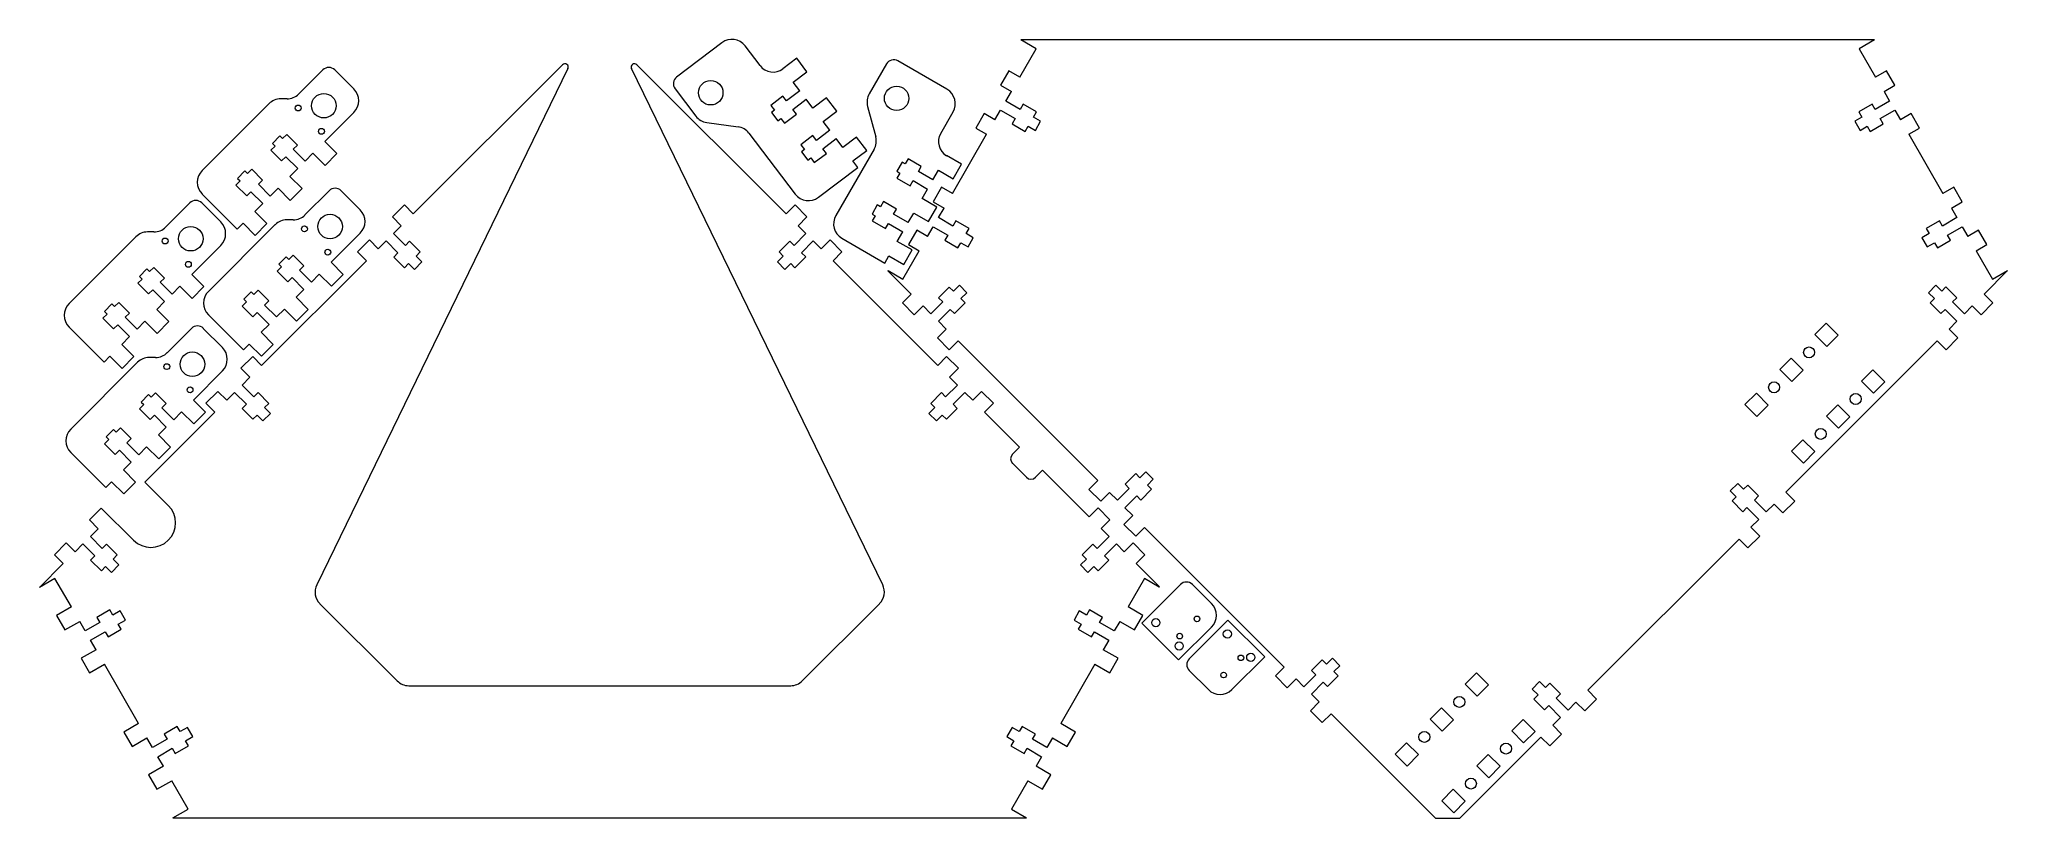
# Model space of a CAD drawing. Header units: inches. Extents: x 0 to 29.8, y 0 to 11.8.
import ezdxf

# ---------------------------------------------------------------- set-up
doc = ezdxf.new("R2010")
doc.units = ezdxf.units.IN
doc.header["$MEASUREMENT"] = 0

msp = doc.modelspace()

# ---------------------------------------------------------------- linework, layer by layer
at = {"color": 7, "linetype": 'Continuous', "lineweight": 15}
for p, q in [((10.35, 11.77), (9.664, 11.25)), ((10.929, 11.423), (10.703, 11.722)), ((14.867, 11.25), (15.115, 11.68)), ((15.115, 11.68), (14.885, 11.813)), ((27.829, 11.813), (14.885, 11.813)), ((27.829, 11.813), (27.599, 11.68)), ((27.599, 11.68), (27.847, 11.25)), ((4.3, 11.359), (3.931, 10.99)), ((8.015, 11.378), (4.206, 3.545)), ((4.77, 11.069), (4.48, 11.359)), ((7.932, 11.437), (5.669, 9.174)), ((12.789, 3.545), (8.979, 11.378)), ((11.326, 9.174), (9.063, 11.437)), ((11.486, 11.534), (11.277, 11.375)), ((11.639, 11.331), (11.486, 11.534)), ((12.846, 11.448), (12.585, 10.996)), ((13.764, 11.064), (13.019, 11.494)), ((14.702, 11.345), (14.575, 11.125)), ((14.867, 11.25), (14.702, 11.345)), ((28.011, 11.345), (27.847, 11.25)), ((28.138, 11.125), (28.011, 11.345)), ((9.64, 11.072), (9.955, 10.657)), ((11.432, 11.174), (11.639, 11.331)), ((11.533, 11.04), (11.432, 11.174)), ((14.575, 11.125), (14.74, 11.03)), ((27.974, 11.03), (28.138, 11.125)), ((3.481, 10.844), (2.469, 9.832)), ((3.756, 10.918), (3.659, 10.918)), ((11.277, 10.958), (11.093, 10.819)), ((11.093, 10.819), (11.148, 10.748)), ((11.148, 10.748), (11.103, 10.714)), ((11.331, 10.887), (11.277, 10.958)), ((11.533, 11.04), (11.331, 10.887)), ((11.428, 10.759), (11.63, 10.913)), ((11.482, 10.688), (11.428, 10.759)), ((11.732, 10.779), (11.63, 10.913)), ((11.939, 10.936), (11.732, 10.779)), ((12.092, 10.734), (11.939, 10.936)), ((12.56, 10.805), (12.684, 10.343)), ((14.492, 10.601), (14.576, 10.746)), ((14.576, 10.746), (14.796, 10.619)), ((14.656, 10.885), (14.74, 11.03)), ((14.876, 10.758), (14.656, 10.885)), ((14.921, 10.836), (14.876, 10.758)), ((15.12, 10.721), (14.921, 10.836)), ((27.793, 10.836), (27.594, 10.721)), ((27.838, 10.758), (27.793, 10.836)), ((28.058, 10.885), (27.838, 10.758)), ((27.918, 10.619), (28.138, 10.746)), ((27.974, 11.03), (28.058, 10.885)), ((28.138, 10.746), (28.222, 10.601)), ((4.329, 10.272), (4.77, 10.713)), ((10.122, 10.56), (10.596, 10.494)), ((11.103, 10.714), (11.2, 10.586)), ((11.2, 10.586), (11.245, 10.62)), ((11.245, 10.62), (11.299, 10.548)), ((11.299, 10.548), (11.482, 10.688)), ((11.885, 10.577), (12.092, 10.734)), ((11.987, 10.443), (11.885, 10.577)), ((13.669, 10.395), (13.856, 10.72)), ((14.327, 10.696), (14.2, 10.476)), ((14.2, 10.476), (14.365, 10.381)), ((14.492, 10.601), (14.327, 10.696)), ((14.796, 10.619), (14.751, 10.541)), ((14.751, 10.541), (14.95, 10.426)), ((14.95, 10.426), (14.995, 10.504)), ((14.995, 10.504), (15.104, 10.441)), ((15.075, 10.643), (15.12, 10.721)), ((15.184, 10.58), (15.075, 10.643)), ((15.104, 10.441), (15.184, 10.58)), ((27.639, 10.643), (27.53, 10.58)), ((27.53, 10.58), (27.61, 10.441)), ((27.594, 10.721), (27.639, 10.643)), ((27.61, 10.441), (27.719, 10.504)), ((27.719, 10.504), (27.764, 10.426)), ((27.764, 10.426), (27.963, 10.541)), ((27.963, 10.541), (27.918, 10.619)), ((28.386, 10.696), (28.222, 10.601)), ((28.349, 10.381), (28.513, 10.476)), ((28.513, 10.476), (28.386, 10.696)), ((3.575, 10.203), (3.512, 10.139)), ((3.649, 10.356), (3.536, 10.243)), ((3.536, 10.243), (3.575, 10.203)), ((3.688, 10.316), (3.649, 10.356)), ((3.752, 10.38), (3.688, 10.316)), ((3.915, 10.217), (3.752, 10.38)), ((3.851, 10.154), (3.915, 10.217)), ((4.031, 9.974), (3.851, 10.154)), ((4.513, 10.089), (4.329, 10.272)), ((10.76, 10.399), (11.462, 9.473)), ((11.73, 10.361), (11.547, 10.222)), ((11.547, 10.222), (11.601, 10.15)), ((11.601, 10.15), (11.557, 10.116)), ((11.784, 10.289), (11.73, 10.361)), ((11.987, 10.443), (11.784, 10.289)), ((11.881, 10.162), (12.083, 10.315)), ((11.935, 10.09), (11.881, 10.162)), ((12.659, 10.154), (12.078, 9.148)), ((12.185, 10.181), (12.083, 10.315)), ((12.392, 10.339), (12.185, 10.181)), ((12.546, 10.136), (12.392, 10.339)), ((13.846, 9.482), (14.365, 10.381)), ((28.349, 10.381), (28.868, 9.482)), ((3.512, 10.139), (3.674, 9.977)), ((3.674, 9.977), (3.738, 10.04)), ((3.738, 10.04), (3.918, 9.861)), ((3.799, 9.742), (3.918, 9.861)), ((4.031, 9.974), (4.149, 10.093)), ((4.149, 10.093), (4.333, 9.909)), ((4.333, 9.909), (4.513, 10.089)), ((11.557, 10.116), (11.653, 9.989)), ((11.653, 9.989), (11.698, 10.023)), ((11.698, 10.023), (11.752, 9.951)), ((11.752, 9.951), (11.935, 10.09)), ((11.815, 9.425), (12.414, 9.879)), ((12.338, 9.979), (12.546, 10.136)), ((12.414, 9.879), (12.338, 9.979)), ((13.082, 9.96), (13.002, 9.821)), ((13.131, 9.932), (13.082, 9.96)), ((13.176, 10.01), (13.131, 9.932)), ((13.375, 9.895), (13.176, 10.01)), ((13.33, 9.817), (13.375, 9.895)), ((13.986, 9.926), (13.759, 10.057)), ((13.859, 9.706), (13.986, 9.926)), ((3.045, 9.673), (2.981, 9.609)), ((2.981, 9.609), (3.144, 9.446)), ((3.118, 9.826), (3.005, 9.712)), ((3.005, 9.712), (3.045, 9.673)), ((3.158, 9.786), (3.118, 9.826)), ((3.222, 9.85), (3.158, 9.786)), ((3.384, 9.687), (3.222, 9.85)), ((3.321, 9.623), (3.384, 9.687)), ((3.5, 9.444), (3.321, 9.623)), ((3.5, 9.444), (3.619, 9.562)), ((3.619, 9.562), (3.803, 9.379)), ((3.983, 9.558), (3.799, 9.742)), ((3.803, 9.379), (3.983, 9.558)), ((13.002, 9.821), (13.051, 9.793)), ((13.051, 9.793), (13.006, 9.716)), ((13.006, 9.716), (13.205, 9.601)), ((13.205, 9.601), (13.25, 9.678)), ((13.25, 9.678), (13.47, 9.551)), ((13.55, 9.69), (13.33, 9.817)), ((13.55, 9.69), (13.634, 9.836)), ((13.681, 9.577), (13.554, 9.357)), ((13.634, 9.836), (13.859, 9.706)), ((13.846, 9.482), (13.681, 9.577)), ((29.032, 9.577), (28.868, 9.482)), ((29.159, 9.357), (29.032, 9.577)), ((2.282, 9.341), (1.913, 8.972)), ((2.751, 9.051), (2.462, 9.341)), ((2.469, 9.475), (3, 8.944)), ((3.144, 9.446), (3.208, 9.51)), ((3.208, 9.51), (3.387, 9.331)), ((3.268, 9.212), (3.387, 9.331)), ((4.396, 9.526), (4.027, 9.157)), ((4.865, 9.236), (4.575, 9.526)), ((5.535, 9.309), (5.355, 9.129)), ((5.669, 9.174), (5.535, 9.309)), ((11.46, 9.309), (11.326, 9.174)), ((11.64, 9.129), (11.46, 9.309)), ((12.707, 9.311), (12.627, 9.172)), ((12.756, 9.283), (12.707, 9.311)), ((12.801, 9.36), (12.756, 9.283)), ((13, 9.245), (12.801, 9.36)), ((13.386, 9.406), (13.47, 9.551)), ((13.611, 9.276), (13.386, 9.406)), ((13.484, 9.056), (13.611, 9.276)), ((13.554, 9.357), (13.719, 9.262)), ((13.635, 9.117), (13.719, 9.262)), ((28.995, 9.262), (29.159, 9.357)), ((28.995, 9.262), (29.079, 9.117)), ((3.576, 9.011), (2.564, 7.998)), ((3, 8.944), (3.089, 9.032)), ((3.089, 9.032), (3.273, 8.848)), ((3.452, 9.028), (3.268, 9.212)), ((3.273, 8.848), (3.452, 9.028)), ((3.851, 9.084), (3.754, 9.084)), ((5.355, 9.129), (5.489, 8.995)), ((5.489, 8.995), (5.371, 8.876)), ((11.506, 8.995), (11.64, 9.129)), ((11.624, 8.876), (11.506, 8.995)), ((12.627, 9.172), (12.676, 9.144)), ((12.676, 9.144), (12.631, 9.066)), ((12.631, 9.066), (12.83, 8.951)), ((12.83, 8.951), (12.875, 9.029)), ((12.875, 9.029), (13.095, 8.902)), ((12.955, 9.168), (13, 9.245)), ((13.175, 9.041), (12.955, 9.168)), ((13.175, 9.041), (13.259, 9.186)), ((13.259, 9.186), (13.484, 9.056)), ((13.471, 8.833), (13.555, 8.978)), ((13.555, 8.978), (13.775, 8.851)), ((13.855, 8.99), (13.635, 9.117)), ((13.9, 9.068), (13.855, 8.99)), ((14.099, 8.953), (13.9, 9.068)), ((28.814, 9.068), (28.614, 8.953)), ((28.859, 8.99), (28.814, 9.068)), ((29.079, 9.117), (28.859, 8.99)), ((28.939, 8.851), (29.159, 8.978)), ((29.159, 8.978), (29.243, 8.833)), ((1.463, 8.826), (0.451, 7.814)), ((1.738, 8.9), (1.641, 8.9)), ((2.311, 8.254), (2.751, 8.695)), ((4.425, 8.439), (4.865, 8.879)), ((5.004, 8.778), (4.825, 8.599)), ((5.139, 8.644), (5.004, 8.778)), ((5.257, 8.763), (5.139, 8.644)), ((5.257, 8.763), (5.437, 8.583)), ((5.55, 8.696), (5.371, 8.876)), ((5.614, 8.76), (5.55, 8.696)), ((5.776, 8.597), (5.614, 8.76)), ((11.381, 8.76), (11.218, 8.597)), ((11.445, 8.696), (11.381, 8.76)), ((11.624, 8.876), (11.445, 8.696)), ((11.558, 8.583), (11.737, 8.763)), ((11.856, 8.644), (11.737, 8.763)), ((11.991, 8.778), (11.856, 8.644)), ((12.17, 8.599), (11.991, 8.778)), ((12.17, 8.804), (12.822, 8.428)), ((13.011, 8.756), (13.095, 8.902)), ((13.236, 8.626), (13.011, 8.756)), ((13.306, 8.928), (13.179, 8.708)), ((13.179, 8.708), (13.344, 8.613)), ((13.471, 8.833), (13.306, 8.928)), ((13.775, 8.851), (13.73, 8.773)), ((13.73, 8.773), (13.929, 8.658)), ((13.929, 8.658), (13.974, 8.736)), ((13.974, 8.736), (14.083, 8.673)), ((14.054, 8.875), (14.099, 8.953)), ((14.163, 8.812), (14.054, 8.875)), ((14.083, 8.673), (14.163, 8.812)), ((28.659, 8.875), (28.55, 8.812)), ((28.55, 8.812), (28.63, 8.673)), ((28.614, 8.953), (28.659, 8.875)), ((28.63, 8.673), (28.739, 8.736)), ((28.739, 8.736), (28.784, 8.658)), ((28.784, 8.658), (28.984, 8.773)), ((28.984, 8.773), (28.939, 8.851)), ((29.407, 8.928), (29.243, 8.833)), ((29.37, 8.613), (29.534, 8.708)), ((29.534, 8.708), (29.407, 8.928)), ((1.734, 8.362), (1.67, 8.298)), ((1.897, 8.199), (1.734, 8.362)), ((4.959, 8.464), (3.371, 6.876)), ((3.671, 8.37), (3.607, 8.306)), ((3.744, 8.522), (3.631, 8.409)), ((3.631, 8.409), (3.671, 8.37)), ((3.784, 8.483), (3.744, 8.522)), ((3.848, 8.546), (3.784, 8.483)), ((4.01, 8.384), (3.848, 8.546)), ((3.946, 8.32), (4.01, 8.384)), ((4.608, 8.255), (4.425, 8.439)), ((4.825, 8.599), (4.959, 8.464)), ((5.437, 8.583), (5.373, 8.519)), ((5.373, 8.519), (5.536, 8.357)), ((5.536, 8.357), (5.6, 8.42)), ((5.6, 8.42), (5.689, 8.331)), ((5.689, 8.331), (5.802, 8.445)), ((5.713, 8.534), (5.776, 8.597)), ((5.802, 8.445), (5.713, 8.534)), ((11.282, 8.534), (11.193, 8.445)), ((11.193, 8.445), (11.306, 8.331)), ((11.218, 8.597), (11.282, 8.534)), ((11.306, 8.331), (11.395, 8.421)), ((11.395, 8.421), (11.459, 8.357)), ((11.459, 8.357), (11.621, 8.52)), ((11.621, 8.52), (11.558, 8.583)), ((12.036, 8.464), (12.17, 8.599)), ((13.624, 6.876), (12.036, 8.464)), ((12.822, 8.428), (12.884, 8.537)), ((12.884, 8.537), (13.109, 8.407)), ((13.096, 8.183), (13.344, 8.613)), ((13.109, 8.407), (13.236, 8.626)), ((29.37, 8.613), (29.619, 8.182)), ((1.557, 8.185), (1.494, 8.121)), ((1.494, 8.121), (1.656, 7.959)), ((1.631, 8.338), (1.518, 8.225)), ((1.518, 8.225), (1.557, 8.185)), ((1.67, 8.298), (1.631, 8.338)), ((1.833, 8.136), (1.897, 8.199)), ((2.013, 7.956), (1.833, 8.136)), ((2.013, 7.956), (2.131, 8.075)), ((2.131, 8.075), (2.315, 7.891)), ((2.495, 8.07), (2.311, 8.254)), ((2.315, 7.891), (2.495, 8.07)), ((3.607, 8.306), (3.77, 8.143)), ((3.77, 8.143), (3.833, 8.207)), ((3.833, 8.207), (4.013, 8.027)), ((4.126, 8.14), (3.946, 8.32)), ((4.126, 8.14), (4.245, 8.259)), ((4.245, 8.259), (4.429, 8.075)), ((4.429, 8.075), (4.608, 8.255)), ((12.871, 8.313), (12.869, 8.31)), ((12.869, 8.31), (13.222, 7.957)), ((12.871, 8.313), (13.096, 8.183)), ((13.799, 8.064), (13.637, 7.902)), ((13.863, 8.001), (13.799, 8.064)), ((13.952, 8.09), (13.863, 8.001)), ((14.065, 7.977), (13.952, 8.09)), ((28.762, 8.09), (28.648, 7.977)), ((28.851, 8.001), (28.762, 8.09)), ((28.914, 8.065), (28.851, 8.001)), ((29.077, 7.902), (28.914, 8.065)), ((29.491, 7.957), (29.849, 8.314)), ((29.619, 8.182), (29.849, 8.314)), ((1.1, 7.807), (0.987, 7.694)), ((1.14, 7.768), (1.1, 7.807)), ((1.204, 7.831), (1.14, 7.768)), ((1.366, 7.669), (1.204, 7.831)), ((1.656, 7.959), (1.72, 8.022)), ((1.72, 8.022), (1.899, 7.843)), ((1.781, 7.724), (1.899, 7.843)), ((3.14, 7.839), (3.077, 7.776)), ((3.077, 7.776), (3.239, 7.613)), ((3.214, 7.992), (3.101, 7.879)), ((3.101, 7.879), (3.14, 7.839)), ((3.254, 7.952), (3.214, 7.992)), ((3.317, 8.016), (3.254, 7.952)), ((3.48, 7.853), (3.317, 8.016)), ((3.416, 7.79), (3.48, 7.853)), ((3.596, 7.61), (3.416, 7.79)), ((3.894, 7.909), (4.013, 8.027)), ((4.078, 7.725), (3.894, 7.909)), ((13.222, 7.957), (13.088, 7.823)), ((13.088, 7.823), (13.267, 7.643)), ((13.267, 7.643), (13.402, 7.777)), ((13.402, 7.777), (13.521, 7.659)), ((13.7, 7.838), (13.521, 7.659)), ((13.637, 7.902), (13.7, 7.838)), ((13.877, 7.661), (14.04, 7.824)), ((13.976, 7.888), (14.065, 7.977)), ((14.04, 7.824), (13.976, 7.888)), ((28.648, 7.977), (28.738, 7.888)), ((28.738, 7.888), (28.674, 7.824)), ((28.674, 7.824), (28.837, 7.661)), ((29.013, 7.838), (29.077, 7.902)), ((29.193, 7.659), (29.013, 7.838)), ((29.193, 7.659), (29.312, 7.777)), ((29.312, 7.777), (29.446, 7.643)), ((29.446, 7.643), (29.626, 7.823)), ((29.626, 7.823), (29.491, 7.957)), ((1.027, 7.655), (0.963, 7.591)), ((0.963, 7.591), (1.126, 7.428)), ((0.987, 7.694), (1.027, 7.655)), ((1.126, 7.428), (1.189, 7.492)), ((1.189, 7.492), (1.369, 7.312)), ((1.303, 7.605), (1.366, 7.669)), ((1.482, 7.426), (1.303, 7.605)), ((1.482, 7.426), (1.601, 7.544)), ((1.601, 7.544), (1.785, 7.361)), ((1.964, 7.54), (1.781, 7.724)), ((1.785, 7.361), (1.964, 7.54)), ((2.564, 7.642), (3.096, 7.11)), ((3.239, 7.613), (3.303, 7.677)), ((3.303, 7.677), (3.483, 7.497)), ((3.364, 7.378), (3.483, 7.497)), ((3.596, 7.61), (3.715, 7.729)), ((3.715, 7.729), (3.898, 7.545)), ((3.898, 7.545), (4.078, 7.725)), ((13.634, 7.545), (13.813, 7.725)), ((13.634, 7.545), (13.752, 7.427)), ((13.813, 7.725), (13.877, 7.661)), ((27.098, 7.516), (26.925, 7.342)), ((27.279, 7.335), (27.098, 7.516)), ((28.837, 7.661), (28.9, 7.725)), ((28.9, 7.725), (29.08, 7.545)), ((28.961, 7.427), (29.08, 7.545)), ((0.451, 7.457), (0.982, 6.926)), ((1.25, 7.194), (1.369, 7.312)), ((1.434, 7.01), (1.25, 7.194)), ((2.307, 7.437), (1.938, 7.068)), ((2.776, 7.147), (2.486, 7.437)), ((3.096, 7.11), (3.184, 7.199)), ((3.184, 7.199), (3.368, 7.015)), ((3.548, 7.194), (3.364, 7.378)), ((3.368, 7.015), (3.548, 7.194)), ((13.752, 7.427), (13.618, 7.292)), ((13.618, 7.292), (13.798, 7.113)), ((13.798, 7.113), (13.932, 7.247)), ((13.932, 7.247), (16.051, 5.129)), ((26.486, 4.952), (28.781, 7.247)), ((26.925, 7.342), (27.106, 7.161)), ((27.106, 7.161), (27.279, 7.335)), ((28.781, 7.247), (28.916, 7.113)), ((28.916, 7.113), (29.095, 7.292)), ((29.095, 7.292), (28.961, 7.427)), ((1.487, 6.922), (0.475, 5.91)), ((0.982, 6.926), (1.071, 7.014)), ((1.071, 7.014), (1.255, 6.83)), ((1.255, 6.83), (1.434, 7.01)), ((1.763, 6.996), (1.666, 6.996)), ((3.237, 7.011), (3.057, 6.831)), ((3.371, 6.876), (3.237, 7.011)), ((13.758, 7.011), (13.624, 6.876)), ((13.938, 6.831), (13.758, 7.011)), ((26.568, 6.985), (26.394, 6.812)), ((26.749, 6.804), (26.568, 6.985)), ((2.336, 6.35), (2.776, 6.791)), ((3.057, 6.831), (3.191, 6.697)), ((3.191, 6.697), (3.073, 6.578)), ((3.252, 6.398), (3.073, 6.578)), ((13.922, 6.578), (13.743, 6.398)), ((13.804, 6.697), (13.938, 6.831)), ((13.922, 6.578), (13.804, 6.697)), ((26.394, 6.812), (26.575, 6.63)), ((26.575, 6.63), (26.749, 6.804)), ((27.806, 6.809), (27.632, 6.635)), ((27.632, 6.635), (27.813, 6.454)), ((27.987, 6.628), (27.806, 6.809)), ((27.813, 6.454), (27.987, 6.628)), ((1.582, 6.281), (1.518, 6.217)), ((1.655, 6.434), (1.542, 6.32)), ((1.542, 6.32), (1.582, 6.281)), ((1.695, 6.394), (1.655, 6.434)), ((1.759, 6.458), (1.695, 6.394)), ((1.921, 6.295), (1.759, 6.458)), ((1.858, 6.231), (1.921, 6.295)), ((2.52, 6.166), (2.336, 6.35)), ((2.706, 6.48), (2.527, 6.301)), ((2.527, 6.301), (2.661, 6.166)), ((2.841, 6.346), (2.706, 6.48)), ((2.959, 6.465), (2.841, 6.346)), ((2.959, 6.465), (3.139, 6.285)), ((3.139, 6.285), (3.075, 6.221)), ((3.316, 6.462), (3.252, 6.398)), ((3.478, 6.299), (3.316, 6.462)), ((3.415, 6.236), (3.478, 6.299)), ((13.679, 6.462), (13.517, 6.299)), ((13.517, 6.299), (13.58, 6.236)), ((13.743, 6.398), (13.679, 6.462)), ((13.856, 6.285), (14.036, 6.465)), ((13.92, 6.221), (13.856, 6.285)), ((14.154, 6.346), (14.036, 6.465)), ((14.289, 6.48), (14.154, 6.346)), ((14.468, 6.301), (14.289, 6.48)), ((14.334, 6.166), (14.468, 6.301)), ((26.038, 6.455), (25.864, 6.281)), ((25.864, 6.281), (26.045, 6.1)), ((26.219, 6.274), (26.038, 6.455)), ((26.045, 6.1), (26.219, 6.274)), ((27.275, 6.278), (27.101, 6.104)), ((27.456, 6.097), (27.275, 6.278)), ((1.518, 6.217), (1.681, 6.055)), ((2.661, 6.166), (1.6, 5.106)), ((1.681, 6.055), (1.745, 6.118)), ((1.745, 6.118), (1.924, 5.939)), ((2.037, 6.052), (1.858, 6.231)), ((2.037, 6.052), (2.156, 6.17)), ((2.156, 6.17), (2.34, 5.987)), ((2.34, 5.987), (2.52, 6.166)), ((3.075, 6.221), (3.238, 6.059)), ((3.238, 6.059), (3.302, 6.122)), ((3.302, 6.122), (3.391, 6.033)), ((3.391, 6.033), (3.504, 6.146)), ((3.504, 6.146), (3.415, 6.236)), ((13.58, 6.236), (13.491, 6.147)), ((13.491, 6.147), (13.604, 6.033)), ((13.604, 6.033), (13.693, 6.122)), ((13.693, 6.122), (13.757, 6.059)), ((13.757, 6.059), (13.92, 6.221)), ((14.864, 5.636), (14.334, 6.166)), ((27.101, 6.104), (27.282, 5.923)), ((27.282, 5.923), (27.456, 6.097)), ((1.052, 5.75), (0.988, 5.687)), ((0.988, 5.687), (1.151, 5.524)), ((1.125, 5.903), (1.012, 5.79)), ((1.012, 5.79), (1.052, 5.75)), ((1.165, 5.864), (1.125, 5.903)), ((1.228, 5.927), (1.165, 5.864)), ((1.391, 5.765), (1.228, 5.927)), ((1.327, 5.701), (1.391, 5.765)), ((1.507, 5.521), (1.327, 5.701)), ((1.805, 5.82), (1.924, 5.939)), ((1.989, 5.636), (1.805, 5.82)), ((26.745, 5.748), (26.571, 5.574)), ((26.926, 5.567), (26.745, 5.748)), ((0.475, 5.553), (1.007, 5.021)), ((1.151, 5.524), (1.214, 5.588)), ((1.214, 5.588), (1.394, 5.408)), ((1.275, 5.289), (1.394, 5.408)), ((1.507, 5.521), (1.626, 5.64)), ((1.626, 5.64), (1.81, 5.456)), ((1.81, 5.456), (1.989, 5.636)), ((14.864, 5.636), (14.757, 5.529)), ((14.757, 5.39), (14.969, 5.178)), ((26.571, 5.574), (26.752, 5.393)), ((26.752, 5.393), (26.926, 5.567)), ((1.007, 5.021), (1.095, 5.11)), ((1.095, 5.11), (1.279, 4.926)), ((1.459, 5.106), (1.275, 5.289)), ((1.279, 4.926), (1.459, 5.106)), ((1.6, 5.106), (1.955, 4.751)), ((15.108, 5.178), (15.215, 5.285)), ((15.922, 4.578), (15.215, 5.285)), ((16.051, 5.129), (15.916, 4.994)), ((16.628, 5.236), (16.465, 5.073)), ((16.691, 5.172), (16.628, 5.236)), ((16.78, 5.261), (16.691, 5.172)), ((16.893, 5.148), (16.78, 5.261)), ((16.804, 5.059), (16.893, 5.148)), ((25.756, 5.085), (25.643, 4.972)), ((25.845, 4.996), (25.756, 5.085)), ((15.916, 4.994), (16.096, 4.815)), ((16.096, 4.815), (16.23, 4.949)), ((16.23, 4.949), (16.349, 4.83)), ((16.529, 5.01), (16.349, 4.83)), ((16.462, 4.717), (16.642, 4.897)), ((16.465, 5.073), (16.529, 5.01)), ((16.642, 4.897), (16.705, 4.833)), ((16.705, 4.833), (16.868, 4.996)), ((16.868, 4.996), (16.804, 5.059)), ((25.643, 4.972), (25.732, 4.883)), ((25.732, 4.883), (25.669, 4.819)), ((25.669, 4.819), (25.831, 4.656)), ((25.909, 5.059), (25.845, 4.996)), ((26.072, 4.897), (25.909, 5.059)), ((26.008, 4.833), (26.072, 4.897)), ((26.188, 4.653), (26.008, 4.833)), ((26.441, 4.638), (26.62, 4.817)), ((26.62, 4.817), (26.486, 4.952)), ((0.938, 4.712), (0.759, 4.533)), ((0.759, 4.533), (0.893, 4.398)), ((1.428, 4.223), (0.938, 4.712)), ((16.056, 4.713), (15.922, 4.578)), ((16.236, 4.533), (16.056, 4.713)), ((16.102, 4.399), (16.236, 4.533)), ((16.581, 4.598), (16.447, 4.464)), ((16.462, 4.717), (16.581, 4.598)), ((25.831, 4.656), (25.895, 4.72)), ((25.895, 4.72), (26.075, 4.54)), ((25.956, 4.421), (26.075, 4.54)), ((26.188, 4.653), (26.307, 4.772)), ((26.307, 4.772), (26.441, 4.638)), ((0.408, 4.182), (0.229, 4.002)), ((0.542, 4.048), (0.408, 4.182)), ((0.893, 4.398), (0.774, 4.28)), ((0.954, 4.1), (0.774, 4.28)), ((16.221, 4.28), (16.041, 4.1)), ((16.221, 4.28), (16.102, 4.399)), ((16.447, 4.464), (16.626, 4.284)), ((16.587, 4.182), (16.452, 4.048)), ((16.766, 4.003), (16.587, 4.182)), ((16.626, 4.284), (16.761, 4.419)), ((16.761, 4.419), (18.879, 2.3)), ((23.481, 1.947), (25.776, 4.242)), ((25.776, 4.242), (25.911, 4.108)), ((25.911, 4.108), (26.09, 4.287)), ((26.09, 4.287), (25.956, 4.421)), ((0.229, 4.002), (0.363, 3.868)), ((0.661, 4.167), (0.542, 4.048)), ((0.661, 4.167), (0.841, 3.987)), ((0.841, 3.987), (0.777, 3.923)), ((0.777, 3.923), (0.94, 3.761)), ((1.018, 4.164), (0.954, 4.1)), ((1.18, 4.001), (1.018, 4.164)), ((1.117, 3.937), (1.18, 4.001)), ((1.206, 3.848), (1.117, 3.937)), ((15.878, 3.938), (15.789, 3.848)), ((15.977, 4.164), (15.815, 4.001)), ((15.815, 4.001), (15.878, 3.938)), ((16.041, 4.1), (15.977, 4.164)), ((16.055, 3.761), (16.218, 3.923)), ((16.154, 3.987), (16.334, 4.167)), ((16.218, 3.923), (16.154, 3.987)), ((16.452, 4.048), (16.334, 4.167)), ((16.632, 3.868), (16.766, 4.003)), ((0.363, 3.868), (0, 3.505)), ((0.237, 3.642), (0, 3.505)), ((0.485, 3.212), (0.237, 3.642)), ((0.94, 3.761), (1.004, 3.824)), ((1.004, 3.824), (1.093, 3.735)), ((1.093, 3.735), (1.206, 3.848)), ((15.789, 3.848), (15.902, 3.735)), ((15.902, 3.735), (15.991, 3.824)), ((15.991, 3.824), (16.055, 3.761)), ((16.758, 3.642), (16.51, 3.212)), ((16.985, 3.515), (16.632, 3.868)), ((16.983, 3.512), (16.758, 3.642)), ((17.306, 3.552), (16.719, 2.965)), ((16.983, 3.512), (16.985, 3.515)), ((17.776, 3.262), (17.486, 3.552)), ((0.485, 3.212), (0.259, 3.082)), ((0.259, 3.082), (0.386, 2.862)), ((0.386, 2.862), (0.612, 2.992)), ((0.696, 2.847), (0.612, 2.992)), ((1.07, 3.167), (0.871, 3.052)), ((0.871, 3.052), (0.916, 2.974)), ((1.115, 3.089), (1.07, 3.167)), ((1.224, 3.152), (1.115, 3.089)), ((1.195, 2.95), (1.304, 3.013)), ((1.304, 3.013), (1.224, 3.152)), ((4.253, 3.261), (5.426, 2.089)), ((11.569, 2.089), (12.741, 3.261)), ((15.771, 3.152), (15.691, 3.013)), ((15.691, 3.013), (15.8, 2.95)), ((15.88, 3.089), (15.771, 3.152)), ((15.925, 3.167), (15.88, 3.089)), ((16.124, 3.052), (15.925, 3.167)), ((16.079, 2.974), (16.124, 3.052)), ((16.383, 2.992), (16.299, 2.847)), ((16.383, 2.992), (16.608, 2.862)), ((16.735, 3.082), (16.51, 3.212)), ((16.608, 2.862), (16.735, 3.082)), ((17.438, 2.426), (18.025, 3.013)), ((18.025, 3.013), (18.583, 2.455)), ((0.916, 2.974), (0.696, 2.847)), ((0.776, 2.708), (0.996, 2.835)), ((0.86, 2.563), (0.776, 2.708)), ((0.996, 2.835), (1.041, 2.757)), ((1.041, 2.757), (1.24, 2.872)), ((1.24, 2.872), (1.195, 2.95)), ((15.8, 2.95), (15.755, 2.872)), ((15.755, 2.872), (15.954, 2.757)), ((15.954, 2.757), (15.999, 2.835)), ((15.999, 2.835), (16.219, 2.708)), ((16.299, 2.847), (16.079, 2.974)), ((16.219, 2.708), (16.135, 2.563)), ((16.719, 2.965), (17.277, 2.407)), ((17.277, 2.407), (17.776, 2.906)), ((0.86, 2.563), (0.634, 2.433)), ((0.634, 2.433), (0.761, 2.213)), ((16.36, 2.433), (16.135, 2.563)), ((16.233, 2.213), (16.36, 2.433)), ((18.583, 2.455), (18.084, 1.957)), ((19.456, 2.408), (19.293, 2.245)), ((19.52, 2.344), (19.456, 2.408)), ((19.609, 2.433), (19.52, 2.344)), ((19.722, 2.32), (19.609, 2.433)), ((0.761, 2.213), (0.987, 2.343)), ((1.505, 1.444), (0.987, 2.343)), ((16.008, 2.343), (15.49, 1.444)), ((16.008, 2.343), (16.233, 2.213)), ((17.728, 1.957), (17.438, 2.246)), ((18.879, 2.3), (18.745, 2.166)), ((18.745, 2.166), (18.924, 1.986)), ((18.924, 1.986), (19.059, 2.12)), ((19.059, 2.12), (19.177, 2.002)), ((19.357, 2.181), (19.177, 2.002)), ((19.293, 2.245), (19.357, 2.181)), ((19.534, 2.005), (19.696, 2.167)), ((19.633, 2.231), (19.722, 2.32)), ((19.696, 2.167), (19.633, 2.231)), ((21.795, 2.212), (21.621, 2.039)), ((21.976, 2.031), (21.795, 2.212)), ((5.601, 2.017), (11.394, 2.017)), ((19.291, 1.889), (19.47, 2.068)), ((19.291, 1.889), (19.409, 1.77)), ((19.47, 2.068), (19.534, 2.005)), ((21.621, 2.039), (21.802, 1.858)), ((21.802, 1.858), (21.976, 2.031)), ((22.751, 2.08), (22.638, 1.966)), ((22.638, 1.966), (22.727, 1.877)), ((22.727, 1.877), (22.663, 1.814)), ((22.663, 1.814), (22.826, 1.651)), ((22.84, 1.99), (22.751, 2.08)), ((22.904, 2.054), (22.84, 1.99)), ((23.067, 1.891), (22.904, 2.054)), ((23.003, 1.828), (23.067, 1.891)), ((23.183, 1.648), (23.003, 1.828)), ((23.436, 1.633), (23.615, 1.812)), ((23.615, 1.812), (23.481, 1.947)), ((19.409, 1.77), (19.275, 1.635)), ((19.275, 1.635), (19.455, 1.456)), ((19.455, 1.456), (19.589, 1.59)), ((19.589, 1.59), (21.179, 0)), ((21.265, 1.682), (21.091, 1.508)), ((21.091, 1.508), (21.272, 1.327)), ((21.446, 1.501), (21.265, 1.682)), ((21.272, 1.327), (21.446, 1.501)), ((22.502, 1.505), (22.328, 1.331)), ((22.683, 1.324), (22.502, 1.505)), ((22.826, 1.651), (22.89, 1.715)), ((22.89, 1.715), (23.069, 1.535)), ((22.951, 1.416), (23.069, 1.535)), ((23.183, 1.648), (23.301, 1.767)), ((23.301, 1.767), (23.436, 1.633)), ((1.505, 1.444), (1.28, 1.314)), ((1.28, 1.314), (1.407, 1.094)), ((1.407, 1.094), (1.632, 1.224)), ((1.716, 1.079), (1.632, 1.224)), ((1.936, 1.206), (1.716, 1.079)), ((2.09, 1.399), (1.891, 1.284)), ((1.891, 1.284), (1.936, 1.206)), ((2.135, 1.321), (2.09, 1.399)), ((2.245, 1.384), (2.135, 1.321)), ((2.215, 1.182), (2.325, 1.245)), ((2.325, 1.245), (2.245, 1.384)), ((14.75, 1.384), (14.67, 1.245)), ((14.67, 1.245), (14.779, 1.182)), ((14.859, 1.321), (14.75, 1.384)), ((14.904, 1.399), (14.859, 1.321)), ((15.104, 1.284), (14.904, 1.399)), ((15.059, 1.206), (15.104, 1.284)), ((15.279, 1.079), (15.059, 1.206)), ((15.363, 1.224), (15.279, 1.079)), ((15.363, 1.224), (15.588, 1.094)), ((15.715, 1.314), (15.49, 1.444)), ((15.588, 1.094), (15.715, 1.314)), ((21.534, 0), (22.771, 1.237)), ((22.328, 1.331), (22.509, 1.15)), ((22.509, 1.15), (22.683, 1.324)), ((22.771, 1.237), (22.905, 1.102)), ((22.905, 1.102), (23.085, 1.282)), ((23.085, 1.282), (22.951, 1.416)), ((1.796, 0.94), (2.016, 1.067)), ((1.88, 0.795), (1.796, 0.94)), ((2.016, 1.067), (2.061, 0.989)), ((2.061, 0.989), (2.26, 1.104)), ((2.26, 1.104), (2.215, 1.182)), ((14.779, 1.182), (14.734, 1.104)), ((14.734, 1.104), (14.934, 0.989)), ((14.934, 0.989), (14.979, 1.067)), ((14.979, 1.067), (15.199, 0.94)), ((15.199, 0.94), (15.115, 0.795)), ((20.735, 1.152), (20.561, 0.978)), ((20.561, 0.978), (20.742, 0.797)), ((20.916, 0.971), (20.735, 1.152)), ((20.742, 0.797), (20.916, 0.971)), ((21.972, 0.975), (21.798, 0.801)), ((22.153, 0.794), (21.972, 0.975)), ((1.88, 0.795), (1.655, 0.665)), ((1.655, 0.665), (1.782, 0.445)), ((15.34, 0.665), (15.115, 0.795)), ((15.213, 0.445), (15.34, 0.665)), ((21.798, 0.801), (21.979, 0.62)), ((21.979, 0.62), (22.153, 0.794)), ((1.782, 0.445), (2.007, 0.575)), ((2.255, 0.145), (2.007, 0.575)), ((14.988, 0.575), (14.74, 0.145)), ((14.988, 0.575), (15.213, 0.445)), ((21.442, 0.445), (21.268, 0.271)), ((21.623, 0.264), (21.442, 0.445)), ((2.025, 0.013), (2.255, 0.145)), ((2.025, 0.013), (14.969, 0.013)), ((14.74, 0.145), (14.969, 0.013)), ((21.534, 0), (21.179, 0)), ((21.268, 0.271), (21.449, 0.09)), ((21.449, 0.09), (21.623, 0.264))]:
    msp.add_line(p, q, dxfattribs=at)
for centre, radius in [((10.181, 11.012), 0.186), ((13, 10.926), 0.185), ((3.925, 10.78), 0.0445), ((4.314, 10.815), 0.186), ((4.278, 10.426), 0.0445), ((2.296, 8.797), 0.186), ((4.02, 8.946), 0.0445), ((4.409, 8.982), 0.186), ((1.907, 8.762), 0.0445), ((2.26, 8.408), 0.0445), ((4.374, 8.593), 0.0445), ((1.932, 6.857), 0.0445), ((2.321, 6.893), 0.186), ((26.837, 7.073), 0.0827), ((26.307, 6.543), 0.0828), ((2.285, 6.504), 0.0445), ((27.544, 6.366), 0.0828), ((27.014, 5.836), 0.0827), ((16.931, 2.972), 0.0623), ((17.555, 3.03), 0.0425), ((17.293, 2.769), 0.0425), ((18.017, 2.801), 0.0622), ((17.285, 2.619), 0.0622), ((18.221, 2.439), 0.0425), ((18.371, 2.448), 0.0622), ((17.959, 2.178), 0.0425), ((21.534, 1.77), 0.0827), ((21.003, 1.24), 0.0828), ((22.241, 1.063), 0.0828), ((21.71, 0.532), 0.0828)]:
    msp.add_circle(centre, radius, dxfattribs=at)
for centre, radius, start, end in [((10.502, 11.569), 0.252, 37.1855, 127.1855), ((4.39, 11.269), 0.127, 45, 135), ((7.969, 11.4), 0.052, 334.0617, 135), ((9.026, 11.4), 0.052, 45, 205.9378), ((11.127, 11.573), 0.248, 217.1855, 307.1855), ((12.956, 11.384), 0.127, 60, 150), ((4.591, 10.891), 0.252, 315, 45), ((9.741, 11.149), 0.127, 127.1855, 217.1855), ((13.638, 10.846), 0.252, 330, 60), ((3.659, 10.666), 0.252, 90, 135), ((3.756, 11.166), 0.248, 270, 315), ((12.803, 10.87), 0.252, 150, 195), ((10.156, 10.809), 0.252, 217.1855, 262.1855), ((10.562, 10.249), 0.248, 37.1855, 82.1855), ((12.444, 10.278), 0.248, 330, 15), ((13.883, 10.271), 0.248, 150, 240), ((2.647, 9.654), 0.252, 135, 225), ((4.485, 9.436), 0.127, 45, 135), ((2.372, 9.251), 0.127, 45, 135), ((11.663, 9.626), 0.252, 217.1855, 307.1855), ((1.738, 9.148), 0.248, 270, 315), ((2.573, 8.873), 0.252, 315, 45), ((3.754, 8.832), 0.252, 90, 135), ((3.851, 9.332), 0.248, 270, 315), ((4.687, 9.058), 0.252, 315, 45), ((12.296, 9.022), 0.252, 150, 240), ((1.641, 8.648), 0.252, 90, 135), ((0.629, 7.636), 0.252, 135, 225), ((2.742, 7.82), 0.252, 135, 225), ((2.397, 7.347), 0.127, 45, 135), ((1.666, 6.744), 0.252, 90, 135), ((1.763, 7.244), 0.248, 270, 315), ((2.598, 6.969), 0.252, 315, 45), ((0.654, 5.731), 0.252, 135, 225), ((14.826, 5.459), 0.098, 135, 225), ((15.038, 5.247), 0.098, 225, 315), ((1.692, 4.487), 0.373, 225, 45), ((17.396, 3.462), 0.127, 45, 135), ((4.429, 3.437), 0.248, 154.0617, 225), ((12.566, 3.437), 0.248, 315, 25.9378), ((17.598, 3.084), 0.252, 315, 45), ((17.528, 2.336), 0.127, 135, 225), ((5.601, 2.265), 0.248, 225, 270), ((11.394, 2.265), 0.248, 270, 315), ((17.906, 2.135), 0.252, 225, 315)]:
    msp.add_arc(centre, radius, start, end, dxfattribs=at)

doc.saveas('drawing.dxf')
